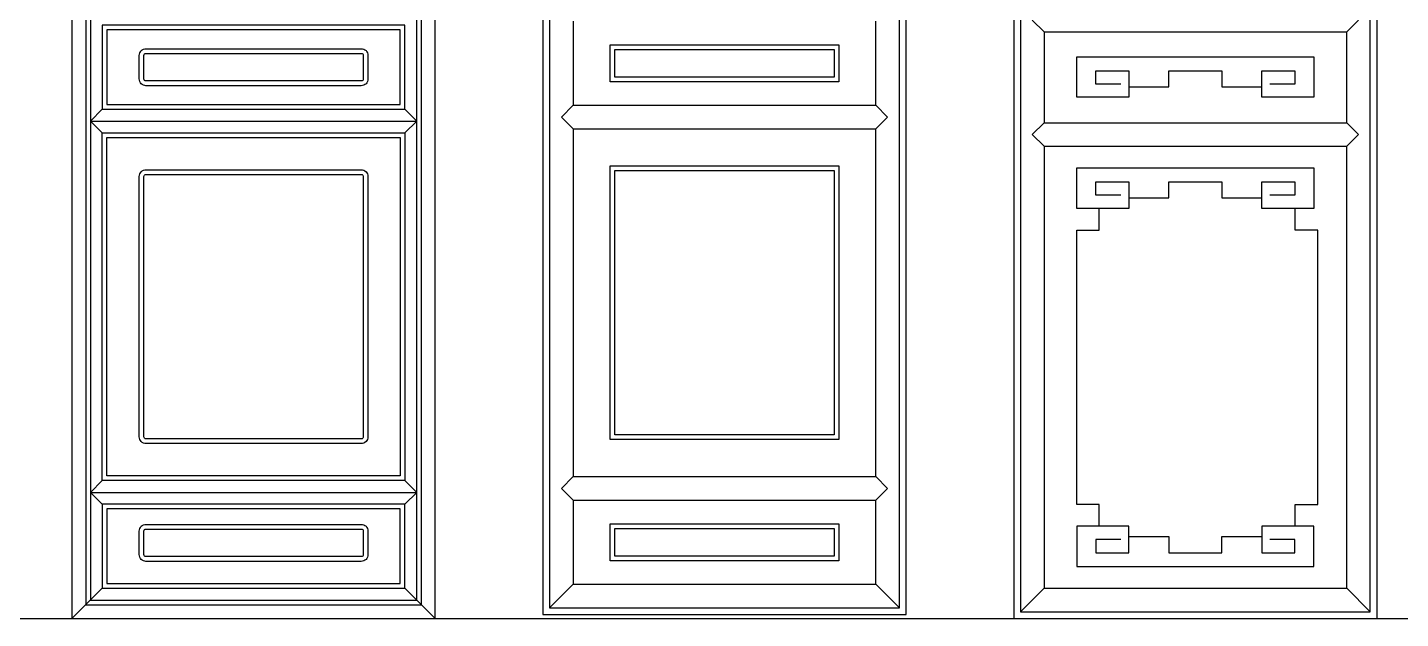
# Model space of a CAD drawing. Extents: x -66030 to 95157, y -13132 to 45879.
# Drawn here: x -62873 to -60831, y 31869 to 32747 of the extents above; entities that cross this region are included whole.
import ezdxf

# ---------------------------------------------------------------- set-up
doc = ezdxf.new("R2010")
doc.units = 0
doc.header["$LTSCALE"] = 100
doc.header["$MEASUREMENT"] = 0
for name, color, linetype in [('3', 11, 'CONTINUOUS'), ('4', 121, 'CONTINUOUS'), ('7', 105, 'CONTINUOUS')]:
    doc.layers.add(name, color=color, linetype=linetype)

msp = doc.modelspace()

# ---------------------------------------------------------------- linework, layer by layer
at = {"layer": '3'}
for p, q in [((-61361.4, 32740.9), (-61378.9, 32758.4)), ((-60911.4, 32740.9), (-60893.9, 32758.4)), ((-62778.9, 32608.4), (-62761.4, 32625.9)), ((-62311.4, 32625.9), (-62293.9, 32608.4)), ((-62078.9, 32614.3), (-62061.4, 32631.8)), ((-61611.4, 32631.8), (-61593.9, 32614.3)), ((-62761.4, 32590.9), (-62778.9, 32608.4)), ((-62311.4, 32590.9), (-62293.9, 32608.4)), ((-62061.4, 32596.8), (-62078.9, 32614.3)), ((-61611.4, 32596.8), (-61593.9, 32614.3)), ((-61378.9, 32588.4), (-61361.4, 32605.9)), ((-60911.4, 32605.9), (-60893.9, 32588.4)), ((-61361.4, 32570.9), (-61378.9, 32588.4)), ((-60911.4, 32570.9), (-60893.9, 32588.4)), ((-62778.9, 32056.4), (-62761.4, 32073.9)), ((-62311.4, 32073.9), (-62293.9, 32056.4)), ((-62078.9, 32062.3), (-62061.4, 32079.8)), ((-61611.4, 32079.8), (-61593.9, 32062.3)), ((-62761.4, 32038.9), (-62778.9, 32056.4)), ((-62311.4, 32038.9), (-62293.9, 32056.4)), ((-62061.4, 32044.8), (-62078.9, 32062.3)), ((-61611.4, 32044.8), (-61593.9, 32062.3)), ((-62806.4, 31868.9), (-62761.4, 31913.9)), ((-62311.4, 31913.9), (-62266.4, 31868.9)), ((-62096.4, 31884.8), (-62061.4, 31919.8)), ((-61611.4, 31919.8), (-61576.4, 31884.8)), ((-61396.4, 31878.9), (-61361.4, 31913.9)), ((-60911.4, 31913.9), (-60876.4, 31878.9))]:
    msp.add_line(p, q, dxfattribs=at)
at = {"layer": '3', "color": 2}
msp.add_line((-66009.4, 31868.9), (90873, 31868.9), dxfattribs=at)
at = {"layer": '3'}
for points in [[(-62096.4, 31884.8), (-61576.4, 31884.8), (-61576.4, 34444.8), (-62096.4, 34444.8)], [(-61396.4, 31878.9), (-60876.4, 31878.9), (-60876.4, 34438.9), (-61396.4, 34438.9)], [(-62778.9, 34421.4), (-62778.9, 31896.4), (-62293.9, 31896.4), (-62293.9, 34421.4)], [(-62754.4, 32632.9), (-62318.4, 32632.9), (-62318.4, 32743.9), (-62754.4, 32743.9)], [(-62006.4, 32721.8), (-61666.4, 32721.8), (-61666.4, 32666.8), (-62006.4, 32666.8)], [(-61999.4, 32714.8), (-61673.4, 32714.8), (-61673.4, 32673.8), (-61999.4, 32673.8)], [(-62754.4, 32583.9), (-62318.4, 32583.9), (-62318.4, 32080.9), (-62754.4, 32080.9)], [(-62006.4, 32541.8), (-61666.4, 32541.8), (-61666.4, 32134.8), (-62006.4, 32134.8)], [(-61999.4, 32534.8), (-61673.4, 32534.8), (-61673.4, 32141.8), (-61999.4, 32141.8)], [(-62754.4, 31920.9), (-62318.4, 31920.9), (-62318.4, 32031.9), (-62754.4, 32031.9)], [(-62006.4, 32009.8), (-61666.4, 32009.8), (-61666.4, 31954.8), (-62006.4, 31954.8)], [(-61999.4, 32002.8), (-61673.4, 32002.8), (-61673.4, 31961.8), (-61999.4, 31961.8)]]:
    msp.add_lwpolyline(points, close=True, dxfattribs=at)
for points in [[(-62696.4, 32715.9), (-62376.4, 32715.9, -0.414214), (-62366.4, 32705.9), (-62366.4, 32670.9, -0.414214), (-62376.4, 32660.9), (-62696.4, 32660.9, -0.414214), (-62706.4, 32670.9), (-62706.4, 32705.9, -0.414214)], [(-62696.4, 32708.9), (-62376.4, 32708.9, -0.414214), (-62373.4, 32705.9), (-62373.4, 32670.9, -0.414214), (-62376.4, 32667.9), (-62696.4, 32667.9, -0.414214), (-62699.4, 32670.9), (-62699.4, 32705.9, -0.414214)], [(-62696.4, 32535.9), (-62376.4, 32535.9, -0.414214), (-62366.4, 32525.9), (-62366.4, 32138.9, -0.414214), (-62376.4, 32128.9), (-62696.4, 32128.9, -0.414214), (-62706.4, 32138.9), (-62706.4, 32525.9, -0.414214)], [(-62696.4, 32528.9), (-62376.4, 32528.9, -0.414214), (-62373.4, 32525.9), (-62373.4, 32138.9, -0.414214), (-62376.4, 32135.9), (-62696.4, 32135.9, -0.414214), (-62699.4, 32138.9), (-62699.4, 32525.9, -0.414214)], [(-62696.4, 32008.9), (-62376.4, 32008.9, -0.414214), (-62366.4, 31998.9), (-62366.4, 31963.9, -0.414214), (-62376.4, 31953.9), (-62696.4, 31953.9, -0.414214), (-62706.4, 31963.9), (-62706.4, 31998.9, -0.414214)], [(-62696.4, 32001.9), (-62376.4, 32001.9, -0.414214), (-62373.4, 31998.9), (-62373.4, 31963.9, -0.414214), (-62376.4, 31960.9), (-62696.4, 31960.9, -0.414214), (-62699.4, 31963.9), (-62699.4, 31998.9, -0.414214)]]:
    msp.add_lwpolyline(points, format="xyb", close=True, dxfattribs=at)
for points in [[(-61247.5, 32663.4), (-61284.4, 32663.4), (-61284.4, 32683.2), (-61235.5, 32683.2), (-61235.5, 32643.6), (-61312.8, 32643.6), (-61312.8, 32703.8), (-60960.4, 32703.8), (-60960.4, 32643.6), (-61037.7, 32643.6), (-61037.7, 32683.2), (-60988.7, 32683.2), (-60988.7, 32663.4), (-61025.6, 32663.4)], [(-61235.5, 32659.1), (-61175.9, 32659.1), (-61175.9, 32683.2), (-61097.2, 32683.2), (-61097.2, 32659.1), (-61037.7, 32659.1)], [(-61247.5, 32498.4), (-61284.4, 32498.4), (-61284.4, 32518.2), (-61235.5, 32518.2), (-61235.5, 32478.6), (-61312.8, 32478.6), (-61312.8, 32538.8), (-60960.4, 32538.8), (-60960.4, 32478.6), (-61037.7, 32478.6), (-61037.7, 32518.2), (-60988.7, 32518.2), (-60988.7, 32498.4), (-61025.6, 32498.4)], [(-61235.5, 32494.1), (-61175.9, 32494.1), (-61175.9, 32518.2), (-61097.2, 32518.2), (-61097.2, 32494.1), (-61037.7, 32494.1)], [(-61279.3, 32006.3), (-61279.3, 32038.6), (-61312.8, 32038.6), (-61312.8, 32446.2), (-61279.3, 32446.2), (-61279.3, 32478.6)], [(-60987.9, 32006.3), (-60987.9, 32038.6), (-60954.4, 32038.6), (-60954.4, 32446.2), (-60987.9, 32446.2), (-60987.9, 32478.6)], [(-61247.5, 31986.5), (-61284.4, 31986.5), (-61284.4, 31966.6), (-61235.5, 31966.6), (-61235.5, 32006.3), (-61312.8, 32006.3), (-61312.8, 31946.1), (-60960.4, 31946.1), (-60960.4, 32006.3), (-61037.7, 32006.3), (-61037.7, 31966.6), (-60988.7, 31966.6), (-60988.7, 31986.5), (-61025.6, 31986.5)], [(-61235.5, 31990.7), (-61175.9, 31990.7), (-61175.9, 31966.6), (-61097.2, 31966.6), (-61097.2, 31990.7), (-61037.7, 31990.7)]]:
    msp.add_lwpolyline(points, dxfattribs=at)
at = {"layer": '4'}
for points in [[(-62106.4, 31874.8), (-61566.4, 31874.8), (-61566.4, 34454.8), (-62106.4, 34454.8)], [(-62806.4, 31868.9), (-62266.4, 31868.9), (-62266.4, 34448.9), (-62806.4, 34448.9)], [(-61406.4, 31868.9), (-60866.4, 31868.9), (-60866.4, 34448.9), (-61406.4, 34448.9)]]:
    msp.add_lwpolyline(points, close=True, dxfattribs=at)
at = {"layer": '7'}
for p, q in [((-62061.4, 32756.8), (-62061.4, 32631.8)), ((-61611.4, 32631.8), (-61611.4, 32756.8)), ((-61361.4, 32740.9), (-60911.4, 32740.9)), ((-61361.4, 32740.9), (-61361.4, 32605.9)), ((-60911.4, 32605.9), (-60911.4, 32740.9)), ((-62061.4, 32631.8), (-61611.4, 32631.8)), ((-62778.9, 32608.4), (-62293.9, 32608.4)), ((-62061.4, 32596.8), (-61611.4, 32596.8)), ((-62061.4, 32596.8), (-62061.4, 32079.8)), ((-61611.4, 32079.8), (-61611.4, 32596.8)), ((-61361.4, 32605.9), (-60911.4, 32605.9)), ((-61361.4, 32570.9), (-60911.4, 32570.9)), ((-61361.4, 32570.9), (-61361.4, 31913.9)), ((-60911.4, 31913.9), (-60911.4, 32570.9)), ((-62061.4, 32079.8), (-61611.4, 32079.8)), ((-62778.9, 32056.4), (-62293.9, 32056.4)), ((-62061.4, 32044.8), (-61611.4, 32044.8)), ((-62061.4, 32044.8), (-62061.4, 31919.8)), ((-61611.4, 31919.8), (-61611.4, 32044.8)), ((-62061.4, 31919.8), (-61611.4, 31919.8)), ((-61361.4, 31913.9), (-60911.4, 31913.9))]:
    msp.add_line(p, q, dxfattribs=at)
for points in [[(-62785.9, 34428.4), (-62785.9, 31889.4), (-62286.9, 31889.4), (-62286.9, 34428.4)], [(-62761.4, 32625.9), (-62311.4, 32625.9), (-62311.4, 32750.9), (-62761.4, 32750.9)], [(-62761.4, 32590.9), (-62311.4, 32590.9), (-62311.4, 32073.9), (-62761.4, 32073.9)], [(-62761.4, 31913.9), (-62311.4, 31913.9), (-62311.4, 32038.9), (-62761.4, 32038.9)]]:
    msp.add_lwpolyline(points, close=True, dxfattribs=at)

doc.saveas('drawing.dxf')
